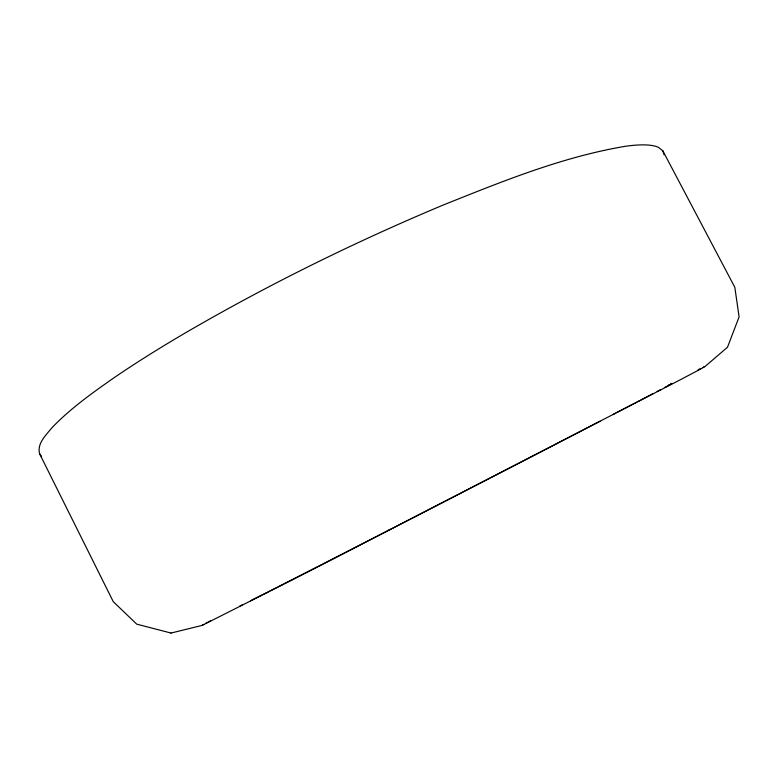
<?xml version="1.0" encoding="UTF-8"?>
<svg xmlns="http://www.w3.org/2000/svg" width="778" height="778" viewBox="0 0 778 778"><rect width="100%" height="100%" fill="white"/><g stroke="black" fill="none" stroke-linecap="round" stroke-linejoin="round"><path stroke-width="1.17" d="M203.885 624.355L202.086 625.415L289.854 581.127A226.048 0.768 -27.2 0 0 332.935 559.09L676.121 381.94A423.154 1.303 -27.2 0 0 701.464 368.539L704.907 366.594L727.488 347.241L739.1 316.879L734.821 287.276L662.817 150.815L658.402 147.334A486.435 62.065 -26.5 0 0 625.687 146.235C562.465 156.825 502.598 181.284 443.372 204.964C353.873 242.435 266.63 285.429 182.84 334.375A293.578 41.253 -26.9 0 0 113.355 378.225C91.716 393.367 70.001 408.839 51.688 428.017C45.96 435.213 36.527 443.917 39.746 454.06L113.257 601.647L136.724 624.15L171.034 633.059M205.859 623.275L210.955 620.552M599.974 421.277L554.004 445.084M553.051 445.58L490.821 477.711M424.613 511.798L388.796 530.197M425.663 511.253L458.048 494.594M458.981 494.108L489.887 478.188M284.476 583.549L292.061 579.688M277.376 587.166L270.802 590.502M278.252 586.719L283.571 584.015M267.729 592.058L269.772 591.017M262.945 594.48L266.747 592.554M262.011 594.946L250.487 600.752M698.138 369.793L700.677 368.539M668.74 384.954L669.605 384.536M241.336 605.274L242.133 604.895M670.344 384.186L670.957 383.894M702.641 367.586L704.002 366.944M240.703 605.576L239.935 605.916M672.027 383.418L671.793 383.505A356.966 1.099 -27.2 0 1 671.443 383.807M170.936 633.078L202.338 625.347M39.746 454.06L41.555 456.375M662.817 150.815L664.12 154.812M388.776 530.207A195.103 0.652 -27.2 0 1 377.204 536.139M376.26 536.625A195.103 0.652 -27.2 0 1 345.247 552.526M344.255 553.022A195.103 0.652 -27.2 0 1 322.646 564.079M321.742 564.546A195.103 0.652 -27.2 0 1 318.134 566.384M317.239 566.841A195.103 0.652 -27.2 0 1 304.208 573.503M303.157 574.038A195.103 0.652 -27.2 0 1 292.003 579.717M671.054 384.031A356.966 1.099 -27.2 0 1 664.947 387.337M660.6 389.642A356.966 1.099 -27.2 0 1 657.157 391.46M653.189 393.551A356.966 1.099 -27.2 0 1 646.995 396.799M646.148 397.237A356.966 1.099 -27.2 0 1 640.702 400.087M639.74 400.592A356.966 1.099 -27.2 0 1 637.756 401.623M636.735 402.158A356.966 1.099 -27.2 0 1 634.654 403.237M633.856 403.656A356.966 1.099 -27.2 0 1 624.413 408.576M623.499 409.053A356.966 1.099 -27.2 0 1 616.818 412.525M615.826 413.04A356.966 1.099 -27.2 0 1 612.792 414.625"/></g></svg>
